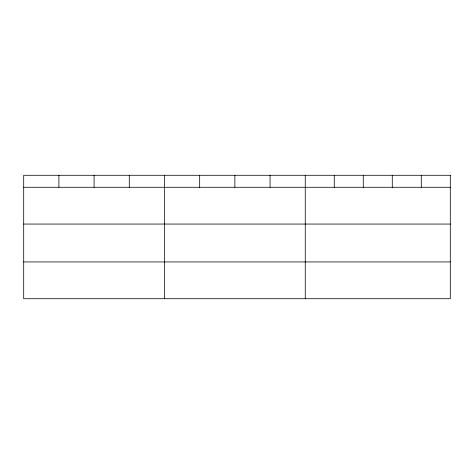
<?xml version="1.0" encoding="UTF-8"?>
<svg xmlns="http://www.w3.org/2000/svg" width="474" height="474" viewBox="0 0 474 474"><rect width="100%" height="100%" fill="white"/><g stroke="black" fill="none" stroke-linecap="round" stroke-linejoin="round"><path stroke-width="0.71" d="M23.7 187.283L450.3 187.283M23.7 224.054L450.3 224.054M23.7 261.938L450.3 261.938M421.291 175.285L421.291 187.283M392.282 175.285L392.282 187.283M363.274 175.285L363.274 187.283M334.265 175.285L334.265 187.283M305.256 175.285L305.256 298.715M270.062 175.285L270.062 187.283M234.867 175.285L234.867 187.283M199.673 175.285L199.673 187.283M164.478 175.285L164.478 298.715M129.284 175.285L129.284 187.283M94.089 175.285L94.089 187.283M58.895 175.285L58.895 187.283M450.3 175.285L23.7 175.285L23.7 298.715L450.3 298.715L450.3 175.285"/></g></svg>
